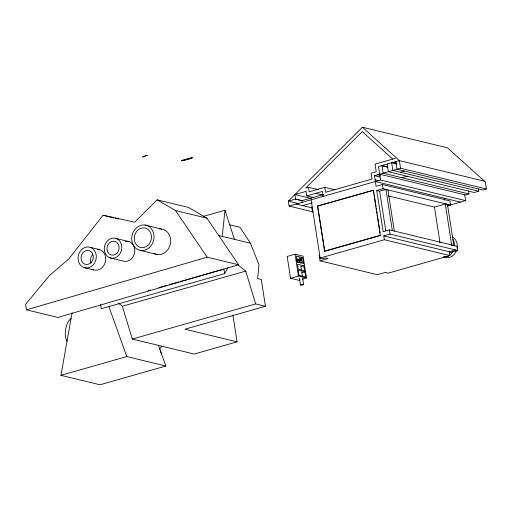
<?xml version="1.0" encoding="UTF-8"?>
<svg xmlns="http://www.w3.org/2000/svg" width="512" height="512" viewBox="0 0 512 512"><rect width="100%" height="100%" fill="white"/><g stroke="black" fill="none" stroke-linecap="round" stroke-linejoin="round"><path stroke-width="0.77" d="M300.461 259.347L301.126 259.258C300.026 258.669 300.474 260.666 301.28 260.237L300.998 259.008L301.248 260.154M300.576 260.301L300.73 259.29L300.288 259.206L300.538 260.358L301.504 260.083L300.467 260.339L300.877 260.442C299.667 259.142 301.856 258.342 301.581 260.237L300.608 260.262M222.246 236.397L224.973 210.24L203.437 216.378M158.349 345.05L165.856 366.022L100.019 384.781L60.96 375.328L72.077 312.858M296.826 259.354L297.6 259.008L297.728 259.814M100.563 304.205L101.274 308.768L224.634 273.619L228 267.622M103.066 215.251L68.813 258.918L49.19 275.84L25.6 304.326L26.451 309.843L57.862 317.44L238.592 264.787L206.931 218.163L188.544 207.45L157.133 199.846L134.771 222.17L103.066 215.251L113.792 217.843M484.467 181.197L447.501 147.814L362.394 127.219L288.346 201.133L289.114 206.086L313.094 211.891M296.749 259.84L296.992 259.04L296.314 258.81M26.451 309.843L207.187 257.184L238.592 264.787M395.302 158.342L375.053 164.115L376.23 171.738L371.066 173.21L371.968 179.066L325.574 192.288L324.806 187.328L309.178 191.782L308.48 187.27L305.76 188.051L362.323 131.59L392.755 159.072M302.106 200.614L295.635 199.053L294.938 194.547L306.099 191.366L306.797 195.872L313.267 197.44M447.098 206.067L450.598 205.069L449.952 200.877L382.406 184.531L376.109 186.323L374.458 175.661L400.544 168.224L486.4 189.005L485.222 181.382L399.36 160.602L362.394 127.219M295.635 199.053L288.346 201.133L298.4 203.565M306.797 195.872L322.426 191.418L323.194 196.378M400.333 172.237L404.493 171.053M295.424 199.11L301.888 200.678L323.686 194.47M289.114 206.086L380.531 180.045L465.632 200.64L464.73 194.784M302.656 205.638L312.358 202.874M401.952 177.734L407.149 176.25M317.472 206.08L373.536 190.24L317.472 206.08L324.71 251.258L317.728 206.144M449.261 252.845L457.626 250.458L456.973 246.227L389.427 229.882L383.13 231.674L376.755 190.515L383.059 188.723L450.598 205.069M376.755 190.515L379.654 191.219L385.952 189.421L392.326 230.579M468.531 190.912L469.005 193.965L465.478 194.97L379.622 174.189M478.336 188.915L478.688 191.2L474.202 192.48L388.346 171.699L387.168 164.077M486.4 189.005L482.848 190.016L396.992 169.242L395.814 161.613M388.25 195.904L434.483 207.091L445.728 203.891M453.133 245.523L451.667 245.171L445.299 204.013L447.93 204.422M148.07 290.675L150.368 290.016M158.797 287.616L162.63 286.528M164.16 286.086L166.458 285.434M169.523 284.563L178.72 281.939M180.25 281.504L223.923 269.062L224.634 273.619M447.424 205.83L465.632 200.64M302.189 279.206L306.49 277.978L303.104 256.147L295.053 254.195L287.168 256.442L290.547 278.272L298.605 280.224L300.038 279.814M118.65 303.29L122.362 306.24L245.722 271.091L255.661 303.91L265.434 306.278L261.28 279.482L257.632 278.598L258.982 264.621L250.406 243.213L239.936 227.27L229.715 224.794M324.454 251.194L380.518 235.36L325.478 251.04M300.429 258.234L302.656 257.594L303.578 263.546L297.21 262.003L296.288 256.051L302.656 257.594M296.531 259.725L298.79 259.635L298.957 260.691L296.544 261.376M300.288 259.206L301.075 259.027M301.434 259.962C300.73 258.298 301.856 260.896 301.498 259.315L301.101 259.174M301.498 259.315L301.165 259.315M383.782 235.904L449.274 251.757L449.862 255.584L384.378 239.738L383.782 235.904L390.08 234.112L457.626 250.458M296.698 260.774L298.957 260.691M301.254 259.917L301.594 259.917M297.165 262.477L299.744 261.741L302.214 262.336L301.504 257.773M300.282 262.886L302.214 262.336M311.117 199.821L320.134 258.035L384.378 239.738M319.181 255.277L320.045 260.838L328.051 258.56L325.37 257.907L322.72 258.662L320.134 258.035M300.979 266.554L303.782 265.76L304.55 270.72L298.304 269.21L297.536 264.243L303.782 265.76M301.914 272.698L304.915 271.846L305.709 276.973L298.982 275.341M290.547 278.272L298.432 276.032L306.49 277.978M451.667 245.171L452.102 245.05M454.298 245.581L453.869 245.702L447.494 204.544M122.362 306.24L132.301 339.059L255.661 303.91M449.274 251.757L455.571 249.958M265.434 306.278L184.934 329.21L237.062 341.83L232.915 315.027M449.862 255.584L388.275 273.133L385.37 272.429L377.363 274.707L320.045 260.838M60.96 375.328L126.803 356.57L165.856 366.022M237.062 341.83L194.202 354.042L132.301 339.059M298.746 262.496L299.424 262.47L298.714 262.662M300.736 260.301L301.28 260.237M392.077 162.118L396.717 163.238M396.902 164.07L391.654 162.797L392.832 170.426L478.688 191.2M387.987 167.014L381.971 165.555L383.149 173.184L469.005 193.965M382.016 165.798L387.43 167.11M377.254 174.707L380.346 175.456M374.458 175.661L380.205 177.05M375.066 179.814L378.931 180.755M375.36 181.517L460.467 202.112M324.806 187.328L334.861 189.76M308.48 187.27L318.541 189.709M315.366 193.28L323.104 195.149M294.938 194.547L311.187 198.477M296.192 204.07L311.91 207.878M157.133 199.846L175.52 210.56L206.931 218.163M218.739 235.552L250.406 243.213M300.518 260.218L300.851 260.346M145.056 225.037L161.722 229.069M115.322 218.214L118.387 218.957M304.915 271.846L298.189 270.214L299.046 275.763M116.045 238.477A10.163 8.672 -76.4 0 1 118.669 255.424A10.163 8.672 -76.4 0 1 104.41 250.637A10.163 8.672 -76.4 0 1 116.045 238.477L129.075 241.632M140.672 250.502L157.331 254.534M90.317 247.354A10.586 9.037 -76.4 0 1 93.05 264.998A10.586 9.037 -76.4 0 1 78.202 260.019A10.586 9.037 -76.4 0 1 90.317 247.354L99.725 249.626M110.035 257.882L123.066 261.037A10.163 8.672 -76.4 0 0 134.758 251.93A10.163 8.672 -76.4 0 0 125.312 241.376M84.058 267.558L93.466 269.837M237.683 264.704L245.722 271.091M175.52 210.56L207.187 257.184M108.973 306.752L126.803 356.57M224.973 210.24L234.451 239.354M444.269 198.195L444.589 200.256M434.483 207.091L440.013 242.816M400.544 168.224L399.36 160.602L378.445 166.56L380.531 180.045M387.93 189.901L394.304 231.059M382.406 184.531L383.059 188.723M389.427 229.882L390.08 234.112M379.654 191.219L385.786 230.822M373.658 191.021L374.016 193.35M374.259 194.906L374.496 196.467M374.739 198.022L376.064 206.579M376.307 208.134L376.544 209.69M376.787 211.245L377.146 213.574M377.389 215.13L377.632 216.691M377.869 218.246L378.592 222.912M378.835 224.467L379.674 229.914M379.917 231.469L380.16 233.024M373.28 190.176L380.262 235.296M311.706 206.963L312.486 212M301.888 200.678L302.221 202.803M300.832 266.17L301.421 269.997M301.779 272.288L302.49 276.877M302.726 278.406L303.674 284.525A1.626 0.365 -8.8 0 1 301.171 285.171A1.626 0.365 -8.8 0 1 301.363 284.499A1.626 0.365 -8.8 0 1 303.674 284.525M299.04 257.171L299.744 261.741M297.734 259.379L297.901 260.435M299.405 278.061L300.467 284.941M295.053 254.195L298.432 276.032M191.872 158.189L182.214 160.826M67.04 341.331A13.466 7.002 -81.2 0 1 71.123 318.387M160.179 350.848A6.56 5.6 -76.4 0 1 161.414 353.792M161.645 346.246A19.866 16.954 -76.4 0 1 159.603 349.248M452.896 239.507A10.842 9.254 -76.4 0 1 454.522 246.01M453.018 251.418A10.842 9.254 -76.4 0 1 443.475 256.902M452.602 237.165A10.842 9.254 -76.4 0 1 457.216 248.102M456.461 250.829A10.842 9.254 -76.4 0 1 443.994 256.915M159.546 228.998A12.934 11.04 -76.4 0 1 170.381 243.821A12.934 11.04 -76.4 0 1 154.579 253.683M97.395 249.229A10.586 9.037 -76.4 0 1 105.293 262.163A10.586 9.037 -76.4 0 1 92.019 269.184M91.027 263.168A7.117 6.074 -76.4 0 1 92.653 254.662M147.251 155.283L142.566 156.973L147.251 155.283M192.166 157.542L181.568 160.435L181.645 160.928L192.243 158.035L192.166 157.542M147.635 245.594A9.984 8.518 -76.4 0 0 146.688 228.595A9.984 8.518 -76.4 0 0 134.278 239.117A9.984 8.518 -76.4 0 0 147.635 245.594M149.043 247.91A12.934 11.04 -76.4 0 0 147.814 225.888A12.934 11.04 -76.4 0 0 131.738 239.514A12.934 11.04 -76.4 0 0 149.043 247.91M91.13 262.528A7.117 6.074 -76.4 0 0 89.293 250.662A7.117 6.074 -76.4 0 0 81.146 259.181A7.117 6.074 -76.4 0 0 91.13 262.528M116.941 253.203A7.053 6.016 -76.4 0 0 115.123 241.446A7.053 6.016 -76.4 0 0 107.053 249.888A7.053 6.016 -76.4 0 0 116.941 253.203"/></g></svg>
